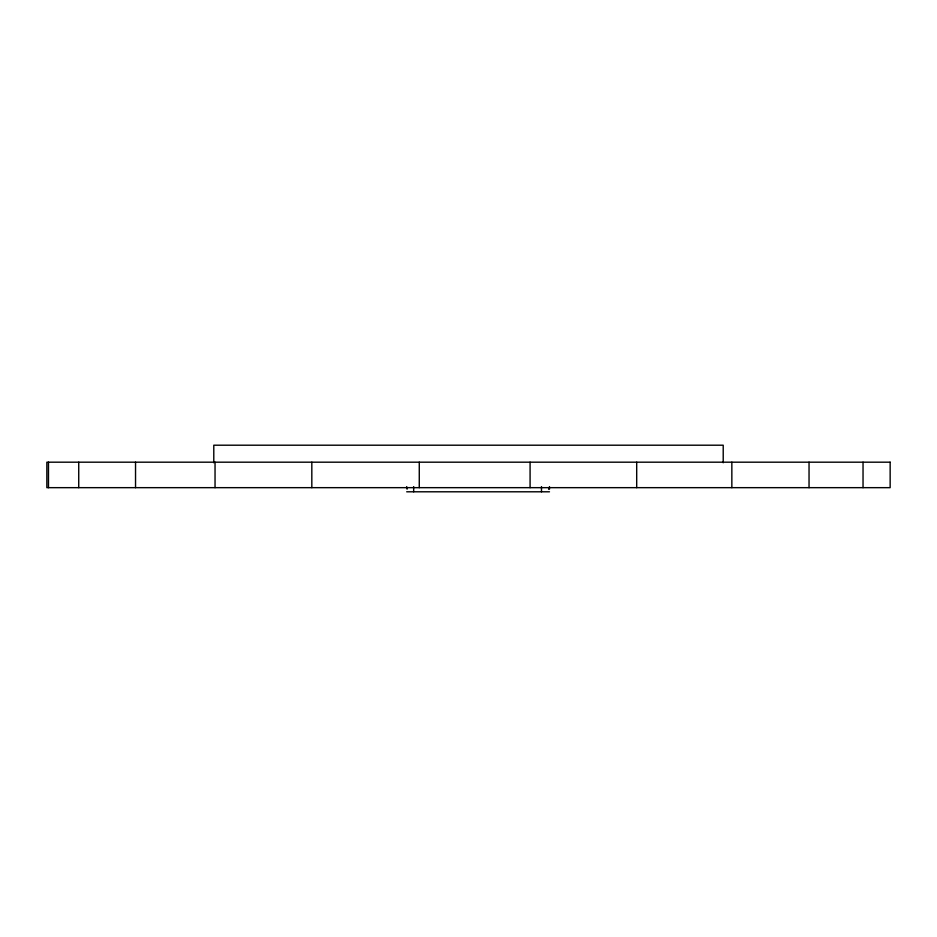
<?xml version="1.0" encoding="UTF-8"?>
<svg xmlns="http://www.w3.org/2000/svg" width="937" height="937" viewBox="0 0 937 937"><rect width="100%" height="100%" fill="white"/><g stroke="black" fill="none" stroke-linecap="round" stroke-linejoin="round"><path stroke-width="1.41" d="M407.091 489.208L406.693 486.619M548.578 489.208L549.48 489.208L549.48 486.619M406.693 491.796L549.48 491.796M863.036 462.187L863.036 487.662M809.041 462.187L809.041 487.662M731.844 462.187L731.844 487.662M723.212 462.773L723.212 445.204L213.788 445.204L213.788 462.773M636.692 462.187L636.692 487.662M541.481 486.619L541.481 491.796M530.084 462.187L530.084 487.662M419.272 462.187L419.272 487.662M413.674 486.619L413.674 491.796M311.822 462.187L311.822 487.662M215.041 462.187L215.041 487.662M135.537 462.187L135.537 487.662M78.731 462.187L78.731 487.662M48.478 462.187L48.478 487.662M890.15 462.187L46.85 462.187L46.85 487.662L890.15 487.662L890.15 462.187"/></g></svg>
